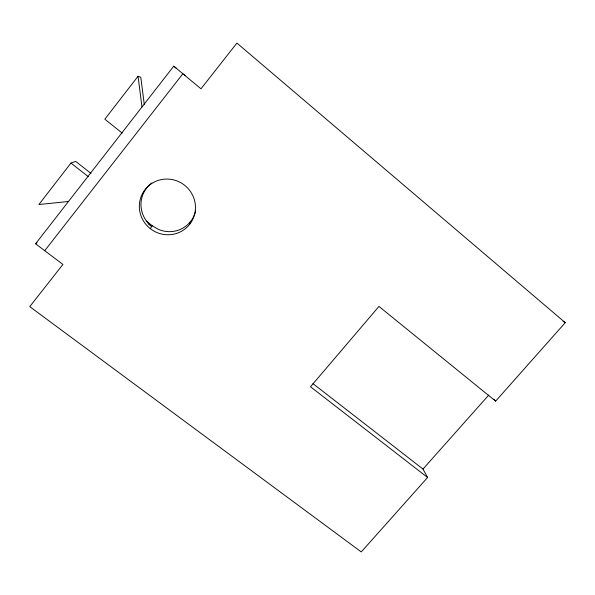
<?xml version="1.0" encoding="UTF-8"?>
<svg xmlns="http://www.w3.org/2000/svg" width="595" height="595" viewBox="0 0 595 595"><rect width="100%" height="100%" fill="white"/><g stroke="black" fill="none" stroke-linecap="round" stroke-linejoin="round"><path stroke-width="0.89" d="M189.485 224.56A28.27 27.653 35.1 0 0 171.367 179.422A28.27 27.653 35.1 0 0 141.357 216.751A28.27 27.653 35.1 0 0 189.485 224.56L190.415 221.697M150.297 228.636L152.179 225.706L146.348 221.132M90.975 173.413L75.721 161.416L70.946 163.06L38.898 204.524L68.403 201.497M144.258 104.341L140.799 77.283L138.04 76.257L104.854 119.186L122.176 133.087M312.933 383.626L423 469.061L427.597 477.488L361.262 551.922L29.75 306.633L62.906 264.455L35.581 243.772L173.747 66.171L176.395 68.321M44.737 250.696L182.866 73.758L185.052 75.52M427.597 477.488L310.501 386.772L378.955 306.418L495.635 401.149L565.25 322.654L236.922 43.078L200.976 88.811L173.747 66.171M423 469.061L488.778 395.058M35.581 243.772L37.002 242.775M152.179 225.706L158.352 229.343A27.563 26.976 35.9 0 0 195.658 210.675M563.078 321.285L565.25 322.654M70.946 163.06L88.276 176.656M148.125 223.608L151.718 226.427A27.742 27.147 35.7 0 1 151.851 182.985M493.761 399.111L495.635 401.149M138.04 76.257L141.989 107.018"/></g></svg>
